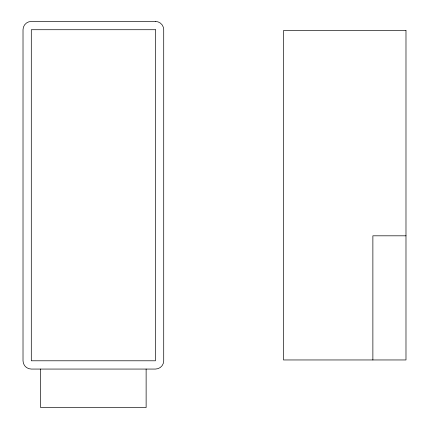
<?xml version="1.0" encoding="UTF-8"?>
<svg xmlns="http://www.w3.org/2000/svg" width="429" height="429" viewBox="0 0 429 429"><rect width="100%" height="100%" fill="white"/><g stroke="black" fill="none" stroke-linecap="round" stroke-linejoin="round"><path stroke-width="0.64" d="M405.984 235.811L372.876 235.811L372.876 359.958M146.128 369.063L146.128 407.55L40.605 407.55L40.605 369.063M155.443 21.45L31.296 21.45A8.274 8.274 0 0 0 23.016 29.724L23.016 360.789A8.274 8.274 0 0 0 31.296 369.063L155.443 369.063A8.274 8.274 0 0 0 163.717 360.789L163.717 29.724A8.274 8.274 0 0 0 155.443 21.45M155.443 29.724L31.296 29.724L31.296 360.789L155.443 360.789L155.443 29.724M405.984 30.556L283.489 30.556L283.489 359.958L405.984 359.958L405.984 30.556"/></g></svg>
